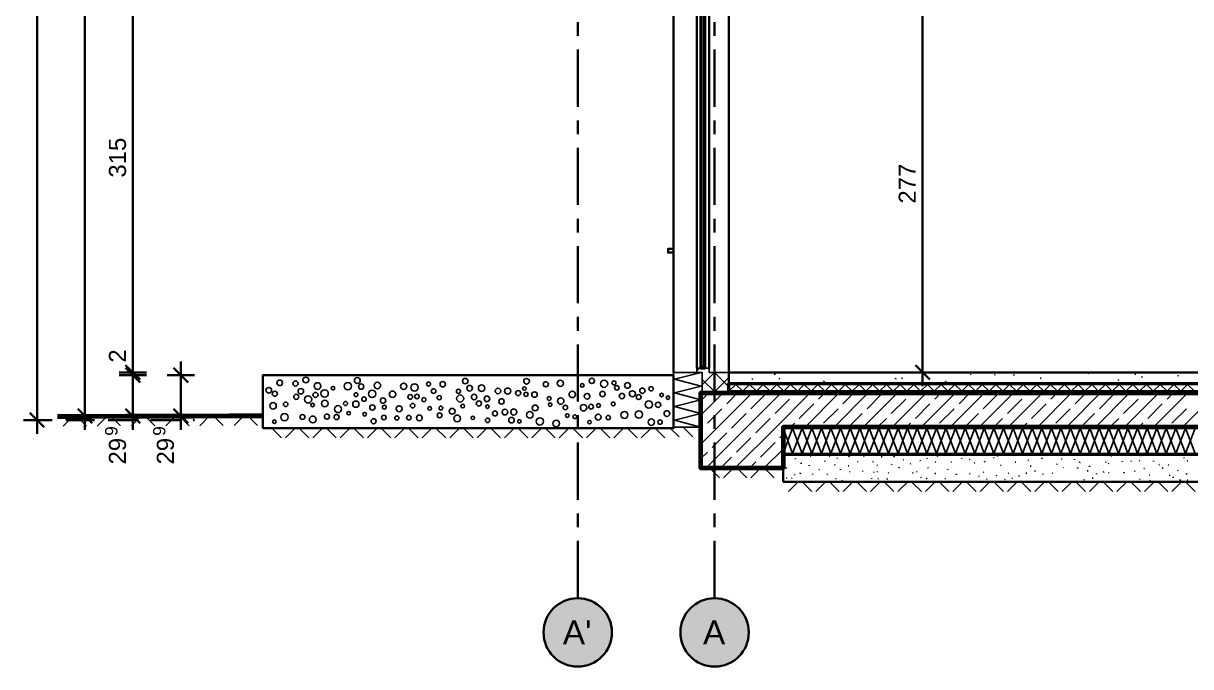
# Model space of a CAD drawing. Header units: metres. Extents: x -12.4 to 53.1, y -2.2 to 12.7.
# Drawn here: x 26.75 to 35.28, y -2.15 to 2.55 of the extents above; entities that cross this region are included whole.
import ezdxf

# ---------------------------------------------------------------- set-up
doc = ezdxf.new("R2010")
doc.units = ezdxf.units.M
doc.linetypes.add('KRESKOWA', pattern=[5.25, 4.2, -1.05])
doc.linetypes.add('PUNKTOWA', pattern=[10.5, 8.4, -1.05, 0, -1.05])
for name, color, linetype, lineweight in [('A-FUNDAMENTY', 7, 'Continuous', 50), ('A-IZOL-WODNA', 5, 'Continuous', 100), ('A-KRESKOWANIE', 8, 'Continuous', 18), ('A-OSIE', 1, 'PUNKTOWA', 25), ('A-SCIANY-IZOL', 4, 'Continuous', 35), ('A-SCIANY-KONSTR', 7, 'Continuous', 50), ('A-SCIANY-WYK', 8, 'Continuous', 18), ('A-TEREN', 32, 'Continuous', 50), ('A-WARSTWY', 8, 'Continuous', 25), ('A-WIDOK', 7, 'Continuous', 25), ('A-WYMIARY', 1, 'Continuous', 25), ('A-WYPELNIENIA', 9, 'Continuous', 18)]:
    doc.layers.add(name, color=color, linetype=linetype, lineweight=lineweight)
doc.styles.add('PL_ARIAL', font='arial.ttf')

msp = doc.modelspace()

# ---------------------------------------------------------------- hatches: boundary and pattern name
at = {"layer": 'A-OSIE', "true_color": 0xffffff}
for points in [[(31.0501, -1.9002), (31.048, -1.8676), (31.0416, -1.8355), (31.0311, -1.8045), (31.0166, -1.7752), (30.9984, -1.748), (30.9769, -1.7234), (30.9523, -1.7019), (30.9251, -1.6837), (30.8958, -1.6692), (30.8648, -1.6587), (30.8327, -1.6523), (30.8001, -1.6502), (30.7675, -1.6523), (30.7354, -1.6587), (30.7044, -1.6692), (30.6751, -1.6837), (30.6479, -1.7019), (30.6233, -1.7234), (30.6018, -1.748), (30.5836, -1.7752), (30.5691, -1.8045), (30.5586, -1.8355), (30.5522, -1.8676), (30.5501, -1.9002), (30.5522, -1.9328), (30.5586, -1.9649), (30.5691, -1.9959), (30.5836, -2.0252), (30.6018, -2.0524), (30.6233, -2.077), (30.6479, -2.0985), (30.6751, -2.1167), (30.7044, -2.1312), (30.7354, -2.1417), (30.7675, -2.1481), (30.8001, -2.1502), (30.8327, -2.1481), (30.8648, -2.1417), (30.8958, -2.1312), (30.9251, -2.1167), (30.9523, -2.0985), (30.9769, -2.077), (30.9984, -2.0524), (31.0166, -2.0252), (31.0311, -1.9959), (31.0416, -1.9649), (31.048, -1.9328)], [(32.0501, -1.9002), (32.048, -1.8676), (32.0416, -1.8355), (32.0311, -1.8045), (32.0166, -1.7752), (31.9984, -1.748), (31.9769, -1.7234), (31.9523, -1.7019), (31.9251, -1.6837), (31.8958, -1.6692), (31.8648, -1.6587), (31.8327, -1.6523), (31.8001, -1.6502), (31.7675, -1.6523), (31.7354, -1.6587), (31.7044, -1.6692), (31.6751, -1.6837), (31.6479, -1.7019), (31.6233, -1.7234), (31.6018, -1.748), (31.5836, -1.7752), (31.5691, -1.8045), (31.5586, -1.8355), (31.5522, -1.8676), (31.5501, -1.9002), (31.5522, -1.9328), (31.5586, -1.9649), (31.5691, -1.9959), (31.5836, -2.0252), (31.6018, -2.0524), (31.6233, -2.077), (31.6479, -2.0985), (31.6751, -2.1167), (31.7044, -2.1312), (31.7354, -2.1417), (31.7675, -2.1481), (31.8001, -2.1502), (31.8327, -2.1481), (31.8648, -2.1417), (31.8958, -2.1312), (31.9251, -2.1167), (31.9523, -2.0985), (31.9769, -2.077), (31.9984, -2.0524), (32.0166, -2.0252), (32.0311, -1.9959), (32.0416, -1.9649), (32.048, -1.9328)]]:
    msp.add_hatch(color=7, dxfattribs=at).paths.add_polyline_path(points)
at = {"layer": 'A-WYPELNIENIA', "true_color": 0x000000}
msp.add_hatch(color=7, dxfattribs=at).paths.add_polyline_path([(31.6701, 2.695), (31.6701, 2.695), (31.6701, 2.78), (31.6701, 2.78), (31.6701, 2.78), (31.7601, 2.78), (31.7601, 2.78), (31.7601, 2.78), (31.7601, 2.695), (31.7601, 2.695), (31.7601, 2.695), (31.7271, 2.695), (31.7271, 2.695), (31.7271, 2.695), (31.7271, 2.695), (31.7271, 2.695), (31.7271, 2.695), (31.7271, 2.695), (31.7271, 2.695), (31.7271, 2.695), (31.7271, 2.695), (31.7271, 2.695), (31.7271, 2.695), (31.7271, 2.695), (31.7271, 2.695), (31.7271, 2.695), (31.7271, 2.695), (31.7271, 2.695), (31.7271, 0.03), (31.7271, 0.03), (31.7271, 0.03), (31.7031, 0.03), (31.7031, 0.03), (31.7031, 0.03), (31.7031, 2.695), (31.7031, 2.695), (31.7031, 2.695), (31.7031, 2.695), (31.7031, 2.695), (31.7031, 2.695), (31.7031, 2.695), (31.7031, 2.695), (31.7031, 2.695), (31.7031, 2.695), (31.7031, 2.695), (31.7031, 2.695), (31.7031, 2.695), (31.7031, 2.695), (31.7031, 2.695), (31.7031, 2.695), (31.7031, 2.695), (31.6701, 2.695)])

# ---------------------------------------------------------------- linework, layer by layer
at = {"layer": 'A-FUNDAMENTY', "lineweight": 70, "ltscale": 0.05}
msp.add_lwpolyline([(43.8001, -0.4), (32.3001, -0.4), (32.3001, -0.4), (32.3001, -0.4), (32.3001, -0.4), (32.3001, -0.4), (32.3001, -0.4), (32.3001, -0.4), (32.3001, -0.4), (32.3001, -0.4), (32.3001, -0.4), (32.3001, -0.4), (32.3001, -0.4), (32.3001, -0.4), (32.3001, -0.4), (32.3001, -0.4), (32.3001, -0.4), (32.3001, -0.4), (32.3001, -0.7), (32.3001, -0.7), (32.3001, -0.7), (31.7001, -0.7), (31.7001, -0.7), (31.7001, -0.7), (31.7001, -0.15), (31.7001, -0.15), (31.7001, -0.15), (43.8001, -0.15)], dxfattribs=at)
at = {"layer": 'A-IZOL-WODNA', "lineweight": 140, "ltscale": 0.05}
msp.add_lwpolyline([(31.9051, -0.1475), (43.6951, -0.1475)], dxfattribs=at)
at = {"layer": 'A-KRESKOWANIE', "lineweight": 25, "ltscale": 0.05}
for points in [[(31.7001, -0.1994), (31.5076, -0.15), (31.7026, -0.1), (31.5076, -0.05), (31.7026, 0), (31.7026, 0)], [(31.6701, 0.0114), (31.6887, 0.03)], [(31.7101, -0.09), (31.8001, 0)], [(31.9051, -0.105), (31.8001, 0)], [(31.8087, -0.15), (31.7101, -0.0514)], [(31.7915, -0.15), (31.9051, -0.0364)], [(32.0728, -0.0485), (32.0794, -0.0463)], [(32.2393, -0.0185), (32.2409, -0.0116)], [(32.2756, -0.0471), (32.2694, -0.0438)], [(32.5975, -0.0686), (32.6013, -0.0628)], [(33.1223, -0.0489), (33.124, -0.0421)], [(33.1722, -0.0415), (33.1652, -0.0415)], [(33.4901, -0.0709), (33.4869, -0.0647)], [(33.6687, -0.0171), (33.6748, -0.0137)], [(33.8479, -0.0212), (33.8476, -0.0142)], [(33.9861, -0.0226), (33.9869, -0.0156)], [(34.1791, -0.0441), (34.185, -0.0403)], [(34.534, -0.0106), (34.5308, -0.0044)], [(34.7458, -0.0568), (34.752, -0.0536)], [(34.8702, -0.0166), (34.8764, -0.0132)], [(34.9205, -0.037), (34.9216, -0.0301)], [(35.1891, -0.0242), (35.1826, -0.0215)], [(31.7001, -0.3121), (31.8622, -0.15)], [(31.7117, -0.1945), (31.7562, -0.15)], [(31.8244, -0.4), (32.0744, -0.15)], [(31.8885, -0.2298), (31.9683, -0.15)], [(31.9051, -0.1375), (31.9051, -0.1375), (31.9551, -0.0875), (32.0051, -0.1375), (32.0551, -0.0875), (32.1051, -0.1375), (32.1551, -0.0875), (32.2051, -0.1375), (32.2551, -0.0875), (32.3051, -0.1375), (32.3551, -0.0875), (32.4051, -0.1375), (32.4551, -0.0875), (32.5051, -0.1375), (32.5551, -0.0875), (32.6051, -0.1375), (32.6551, -0.0875), (32.7051, -0.1375), (32.7551, -0.0875), (32.8051, -0.1375), (32.8551, -0.0875), (32.9051, -0.1375), (32.9551, -0.0875), (33.0051, -0.1375), (33.0551, -0.0875), (33.1051, -0.1375), (33.1551, -0.0875), (33.2051, -0.1375), (33.2551, -0.0875), (33.3051, -0.1375), (33.3551, -0.0875), (33.4051, -0.1375), (33.4551, -0.0875), (33.5051, -0.1375), (33.5551, -0.0875), (33.6051, -0.1375), (33.6551, -0.0875), (33.7051, -0.1375), (33.7551, -0.0875), (33.8051, -0.1375), (33.8551, -0.0875), (33.9051, -0.1375), (33.9551, -0.0875), (34.0051, -0.1375), (34.0551, -0.0875), (34.1051, -0.1375), (34.1551, -0.0875), (34.2051, -0.1375), (34.2551, -0.0875), (34.3051, -0.1375), (34.3551, -0.0875), (34.4051, -0.1375), (34.4551, -0.0875), (34.5051, -0.1375), (34.5551, -0.0875), (34.6051, -0.1375), (34.6551, -0.0875), (34.7051, -0.1375), (34.7551, -0.0875), (34.8051, -0.1375), (34.8551, -0.0875), (34.9051, -0.1375), (34.9551, -0.0875), (35.0051, -0.1375), (35.0551, -0.0875), (35.1051, -0.1375), (35.1551, -0.0875), (35.2051, -0.1375), (35.2551, -0.0875), (35.3051, -0.1375)], [(32.0365, -0.4), (32.2865, -0.15)], [(32.0653, -0.2652), (32.1713, -0.1591)], [(32.2486, -0.4), (32.4986, -0.15)], [(32.3835, -0.1591), (32.3926, -0.15)], [(32.4608, -0.4), (32.7108, -0.15)], [(32.5602, -0.1945), (32.6047, -0.15)], [(32.6729, -0.4), (32.9229, -0.15)], [(32.737, -0.2298), (32.8168, -0.15)], [(32.885, -0.4), (33.135, -0.15)], [(32.9138, -0.2652), (33.0199, -0.1591)], [(33.0972, -0.4), (33.3472, -0.15)], [(33.232, -0.1591), (33.2411, -0.15)], [(33.3093, -0.4), (33.5593, -0.15)], [(33.4088, -0.1945), (33.4532, -0.15)], [(33.5214, -0.4), (33.7714, -0.15)], [(33.5855, -0.2298), (33.6654, -0.15)], [(33.7336, -0.4), (33.9836, -0.15)], [(33.7623, -0.2652), (33.8684, -0.1591)], [(33.9457, -0.4), (34.1957, -0.15)], [(34.0805, -0.1591), (34.0896, -0.15)], [(34.1578, -0.4), (34.4078, -0.15)], [(34.2573, -0.1945), (34.3017, -0.15)], [(34.3699, -0.4), (34.6199, -0.15)], [(34.4341, -0.2298), (34.5139, -0.15)], [(34.5821, -0.4), (34.8321, -0.15)], [(34.6108, -0.2652), (34.7169, -0.1591)], [(34.7942, -0.4), (35.0442, -0.15)], [(34.929, -0.1591), (34.9381, -0.15)], [(35.0063, -0.4), (35.2563, -0.15)], [(35.1058, -0.1945), (35.1503, -0.15)], [(35.2185, -0.4), (35.4685, -0.15)], [(31.7001, -0.2994), (31.5076, -0.25), (31.7001, -0.2006)], [(32.242, -0.3005), (32.3481, -0.1945)], [(32.4188, -0.3359), (32.5249, -0.2298)], [(33.0906, -0.3005), (33.1966, -0.1945)], [(33.2673, -0.3359), (33.3734, -0.2298)], [(33.9391, -0.3005), (34.0452, -0.1945)], [(34.1159, -0.3359), (34.2219, -0.2298)], [(34.7876, -0.3005), (34.8937, -0.1945)], [(34.9644, -0.3359), (35.0705, -0.2298)], [(27.1105, -0.3224), (27.04, -0.3933)], [(27.2107, -0.3927), (27.1397, -0.3222)], [(27.3605, -0.3214), (27.29, -0.3923)], [(27.4607, -0.3917), (27.3897, -0.3212)], [(27.6105, -0.3204), (27.54, -0.3913)], [(27.7107, -0.3907), (27.6397, -0.3202)], [(27.8605, -0.3194), (27.79, -0.3903)], [(27.9607, -0.3897), (27.8897, -0.3192)], [(28.1105, -0.3184), (28.04, -0.3893)], [(28.2107, -0.3887), (28.1397, -0.3182)], [(28.3605, -0.3174), (28.29, -0.3883)], [(28.4607, -0.3877), (28.3897, -0.3172)], [(31.7001, -0.3994), (31.5076, -0.35), (31.7001, -0.3006)], [(31.7471, -0.3712), (31.8531, -0.2652)], [(31.9304, -0.4), (32.0299, -0.3005)], [(32.1426, -0.4), (32.2067, -0.3359)], [(32.5956, -0.3712), (32.7017, -0.2652)], [(32.779, -0.4), (32.8784, -0.3005)], [(32.9911, -0.4), (33.0552, -0.3359)], [(33.4441, -0.3712), (33.5502, -0.2652)], [(33.6275, -0.4), (33.727, -0.3005)], [(33.8396, -0.4), (33.9037, -0.3359)], [(34.2926, -0.3712), (34.3987, -0.2652)], [(34.476, -0.4), (34.5755, -0.3005)], [(34.6881, -0.4), (34.7523, -0.3359)], [(35.1412, -0.3712), (35.2472, -0.2652)], [(28.6355, -0.4771), (28.5647, -0.4064)], [(28.7355, -0.4064), (28.6647, -0.4771)], [(28.8355, -0.4771), (28.7647, -0.4064)], [(28.9355, -0.4064), (28.8647, -0.4771)], [(29.0355, -0.4771), (28.9647, -0.4064)], [(29.1355, -0.4064), (29.0647, -0.4771)], [(29.2355, -0.4771), (29.1647, -0.4064)], [(29.3355, -0.4064), (29.2647, -0.4771)], [(29.4355, -0.4771), (29.3647, -0.4064)], [(29.5355, -0.4064), (29.4647, -0.4771)], [(29.6355, -0.4771), (29.5647, -0.4064)], [(29.7355, -0.4064), (29.6647, -0.4771)], [(29.8355, -0.4771), (29.7647, -0.4064)], [(29.9355, -0.4064), (29.8647, -0.4771)], [(30.0355, -0.4771), (29.9647, -0.4064)], [(30.1355, -0.4064), (30.0647, -0.4771)], [(30.2355, -0.4771), (30.1647, -0.4064)], [(30.3355, -0.4064), (30.2647, -0.4771)], [(30.4355, -0.4771), (30.3647, -0.4064)], [(30.5355, -0.4064), (30.4647, -0.4771)], [(30.6355, -0.4771), (30.5647, -0.4064)], [(30.7355, -0.4064), (30.6647, -0.4771)], [(30.8355, -0.4771), (30.7647, -0.4064)], [(30.9355, -0.4064), (30.8647, -0.4771)], [(31.0355, -0.4771), (30.9647, -0.4064)], [(31.1355, -0.4064), (31.0647, -0.4771)], [(31.2355, -0.4771), (31.1647, -0.4064)], [(31.3355, -0.4064), (31.2647, -0.4771)], [(31.4355, -0.4771), (31.3647, -0.4064)], [(31.5405, -0.4707), (31.4761, -0.4064)], [(31.6405, -0.4707), (31.5697, -0.4)], [(31.7001, -0.5243), (31.8244, -0.4)], [(31.7001, -0.4182), (31.7117, -0.4066)], [(31.7365, -0.7), (32.0365, -0.4)], [(31.9238, -0.4066), (31.9304, -0.4)], [(31.9486, -0.7), (32.2486, -0.4)], [(32.1006, -0.4419), (32.1426, -0.4)], [(32.3001, -0.5927), (32.3701, -0.4075), (32.4401, -0.5927), (32.5101, -0.4075), (32.5801, -0.5927), (32.6501, -0.4075), (32.7201, -0.5927), (32.7901, -0.4075), (32.8601, -0.5927), (32.9301, -0.4075), (33.0001, -0.5927), (33.0701, -0.4075), (33.1401, -0.5927), (33.2101, -0.4075), (33.2801, -0.5927), (33.3501, -0.4075), (33.4201, -0.5927), (33.4901, -0.4075), (33.5601, -0.5927), (33.6301, -0.4075), (33.7001, -0.5927), (33.7701, -0.4075), (33.8401, -0.5927), (33.9101, -0.4075), (33.9801, -0.5927), (34.0501, -0.4075), (34.1201, -0.5927), (34.1901, -0.4075), (34.2601, -0.5927), (34.3301, -0.4075), (34.4001, -0.5927), (34.4701, -0.4075), (34.5401, -0.5927), (34.6101, -0.4075), (34.6801, -0.5927), (34.7501, -0.4075), (34.8201, -0.5927), (34.8901, -0.4075), (34.9601, -0.5927), (35.0301, -0.4075), (35.1001, -0.5927), (35.1701, -0.4075), (35.2401, -0.5927), (35.3101, -0.4075)], [(32.3001, -0.4075), (32.3001, -0.4075), (32.3701, -0.5927), (32.4401, -0.4075), (32.5101, -0.5927), (32.5801, -0.4075), (32.6501, -0.5927), (32.7201, -0.4075), (32.7901, -0.5927), (32.8601, -0.4075), (32.9301, -0.5927), (33.0001, -0.4075), (33.0701, -0.5927), (33.1401, -0.4075), (33.2101, -0.5927), (33.2801, -0.4075), (33.3501, -0.5927), (33.4201, -0.4075), (33.4901, -0.5927), (33.5601, -0.4075), (33.6301, -0.5927), (33.7001, -0.4075), (33.7701, -0.5927), (33.8401, -0.4075), (33.9101, -0.5927), (33.9801, -0.4075), (34.0501, -0.5927), (34.1201, -0.4075), (34.1901, -0.5927), (34.2601, -0.4075), (34.3301, -0.5927), (34.4001, -0.4075), (34.4701, -0.5927), (34.5401, -0.4075), (34.6101, -0.5927), (34.6801, -0.4075), (34.7501, -0.5927), (34.8201, -0.4075), (34.8901, -0.5927), (34.9601, -0.4075), (35.0301, -0.5927), (35.1001, -0.4075), (35.1701, -0.5927), (35.2401, -0.4075), (35.3101, -0.5927)], [(32.3547, -0.4), (32.3835, -0.3712)], [(33.2032, -0.4), (33.232, -0.3712)], [(34.0517, -0.4), (34.0805, -0.3712)], [(34.9003, -0.4), (34.929, -0.3712)], [(31.7824, -0.548), (31.8885, -0.4419)], [(31.9592, -0.5834), (32.0653, -0.4773)], [(32.2774, -0.4773), (32.3001, -0.4546)], [(31.7001, -0.6303), (31.7471, -0.5834)], [(32.136, -0.6187), (32.242, -0.5127)], [(32.1608, -0.7), (32.3001, -0.5607)], [(31.8426, -0.7), (31.9238, -0.6187)], [(32.0547, -0.7), (32.1006, -0.6541)], [(32.3909, -0.634), (32.388, -0.6287)], [(32.4325, -0.6675), (32.4322, -0.6615)], [(32.4904, -0.6838), (32.4913, -0.6779)], [(32.4983, -0.6146), (32.5034, -0.6115)], [(32.6057, -0.6514), (32.6058, -0.6454)], [(32.6438, -0.6152), (32.6388, -0.612)], [(32.6756, -0.6766), (32.6816, -0.6761)], [(32.6981, -0.6285), (32.694, -0.6242)], [(32.7811, -0.6158), (32.7835, -0.6103)], [(32.8445, -0.6542), (32.8494, -0.6507)], [(32.8898, -0.6156), (32.8902, -0.6096)], [(32.9579, -0.6562), (32.9581, -0.6502)], [(32.9863, -0.6799), (32.9894, -0.6748)], [(33.0179, -0.6182), (33.0239, -0.6177)], [(33.0923, -0.6759), (33.0942, -0.6702)], [(33.1094, -0.6185), (33.1109, -0.6126)], [(33.1183, -0.6097), (33.1219, -0.6049)], [(33.1778, -0.6405), (33.1828, -0.6372)], [(33.2281, -0.6691), (33.233, -0.6657)], [(33.3046, -0.6496), (33.3008, -0.6449)], [(33.3529, -0.6308), (33.3493, -0.6259)], [(33.4174, -0.6548), (33.4114, -0.6547)], [(33.4261, -0.6145), (33.4287, -0.6091)], [(33.5261, -0.6556), (33.5314, -0.6528)], [(33.6046, -0.6328), (33.6068, -0.6272)], [(33.666, -0.6397), (33.6623, -0.635)], [(33.6956, -0.6633), (33.7014, -0.6616)], [(33.7735, -0.6554), (33.7725, -0.6495)], [(33.8403, -0.6276), (33.8365, -0.6229)], [(33.8648, -0.6105), (33.8706, -0.609)], [(33.8946, -0.6794), (33.8893, -0.6767)], [(33.9947, -0.6553), (34.0007, -0.655)], [(34.0934, -0.6439), (34.0884, -0.6406)], [(34.1911, -0.6308), (34.1934, -0.6252)], [(34.3006, -0.6725), (34.3032, -0.6671)], [(34.3393, -0.6338), (34.3339, -0.6312)], [(34.4296, -0.6395), (34.4291, -0.6335)], [(34.4668, -0.6607), (34.4677, -0.6547)], [(34.6551, -0.6567), (34.6609, -0.6555)], [(34.6795, -0.6674), (34.6756, -0.6627)], [(34.7022, -0.611), (34.6962, -0.6108)], [(34.7787, -0.6537), (34.7803, -0.6479)], [(34.8419, -0.6507), (34.8468, -0.6474)], [(34.9019, -0.6462), (34.9077, -0.6445)], [(34.9121, -0.6113), (34.9069, -0.6084)], [(35.0065, -0.6513), (35.0056, -0.6453)], [(35.0444, -0.6747), (35.05, -0.6725)], [(35.1174, -0.6787), (35.1133, -0.6743)], [(35.2301, -0.6279), (35.2271, -0.6227)], [(35.2514, -0.6473), (35.2573, -0.647)], [(31.8355, -0.7707), (31.7647, -0.7)], [(31.9355, -0.7), (31.8647, -0.7707)], [(32.0355, -0.7707), (31.9647, -0.7)], [(32.1355, -0.7), (32.0647, -0.7707)], [(32.2355, -0.7707), (32.1647, -0.7)], [(32.2668, -0.7), (32.2774, -0.6894)], [(32.3251, -0.7011), (32.3219, -0.696)], [(32.384, -0.7497), (32.3882, -0.7454)], [(32.424, -0.7404), (32.4265, -0.7349)], [(32.5142, -0.7471), (32.5165, -0.7416)], [(32.5618, -0.7108), (32.5667, -0.7073)], [(32.6234, -0.7462), (32.6259, -0.7407)], [(32.7196, -0.7123), (32.7205, -0.7064)], [(32.7755, -0.6832), (32.7814, -0.6822)], [(32.7897, -0.7288), (32.7854, -0.7246)], [(32.8847, -0.7236), (32.8805, -0.7193)], [(32.9655, -0.7307), (32.9617, -0.7261)], [(32.9892, -0.7286), (32.9842, -0.7253)], [(33.0674, -0.736), (33.0718, -0.732)], [(33.1455, -0.6988), (33.1474, -0.6932)], [(33.2446, -0.7339), (33.2505, -0.7328)], [(33.2741, -0.7279), (33.2787, -0.724)], [(33.309, -0.7715), (33.3059, -0.7664)], [(33.3614, -0.6986), (33.3568, -0.6947)], [(33.4099, -0.7394), (33.4158, -0.7381)], [(33.5039, -0.7125), (33.5005, -0.7076)], [(33.5673, -0.748), (33.5654, -0.7423)], [(33.6675, -0.7409), (33.6616, -0.74)], [(33.7334, -0.7613), (33.7307, -0.7559)], [(33.7661, -0.7322), (33.7623, -0.7276)], [(33.8609, -0.757), (33.8574, -0.7521)], [(33.9451, -0.7388), (33.9493, -0.7345)], [(34.0267, -0.7575), (34.0207, -0.7568)], [(34.0747, -0.7369), (34.0806, -0.7359)], [(34.1116, -0.6864), (34.1056, -0.6864)], [(34.1434, -0.7219), (34.138, -0.7193)], [(34.1976, -0.7465), (34.1989, -0.7407)], [(34.2661, -0.7378), (34.2704, -0.7337)], [(34.3456, -0.6983), (34.3501, -0.6943)], [(34.4524, -0.7019), (34.4526, -0.6959)], [(34.5228, -0.7187), (34.5288, -0.7186)], [(34.5392, -0.689), (34.5393, -0.683)], [(34.5935, -0.7435), (34.5896, -0.7388)], [(34.6399, -0.7295), (34.6448, -0.7259)], [(34.6831, -0.7363), (34.6784, -0.7325)], [(34.7924, -0.7354), (34.7909, -0.7296)], [(34.8724, -0.7223), (34.8665, -0.7213)], [(34.9408, -0.7034), (34.9349, -0.703)], [(34.9745, -0.7511), (34.9794, -0.7477)], [(35.0761, -0.7009), (35.0701, -0.7009)], [(35.127, -0.7534), (35.1213, -0.7515)], [(35.1491, -0.7697), (35.1497, -0.7637)], [(35.1827, -0.7196), (35.186, -0.7146)], [(35.246, -0.7449), (35.2493, -0.7398)], [(32.3282, -0.7741), (32.3232, -0.7707)], [(32.4105, -0.8002), (32.3397, -0.8709)], [(32.3615, -0.775), (32.3661, -0.7711)], [(32.5105, -0.8709), (32.4397, -0.8002)], [(32.6105, -0.8002), (32.5397, -0.8709)], [(32.7105, -0.8709), (32.6397, -0.8002)], [(32.6838, -0.7797), (32.6867, -0.7745)], [(32.7338, -0.7916), (32.7291, -0.7879)], [(32.8105, -0.8002), (32.7397, -0.8709)], [(32.9105, -0.8709), (32.8397, -0.8002)], [(33.0105, -0.8002), (32.9397, -0.8709)], [(32.9494, -0.7778), (32.9451, -0.7736)], [(32.9974, -0.7793), (32.9928, -0.7755)], [(33.1105, -0.8709), (33.0397, -0.8002)], [(33.0611, -0.7825), (33.0612, -0.7765)], [(33.2105, -0.8002), (33.1397, -0.8709)], [(33.3105, -0.8709), (33.2397, -0.8002)], [(33.4105, -0.8002), (33.3397, -0.8709)], [(33.352, -0.7752), (33.346, -0.7744)], [(33.5105, -0.8709), (33.4397, -0.8002)], [(33.4819, -0.7784), (33.4874, -0.776)], [(33.6105, -0.8002), (33.5397, -0.8709)], [(33.7105, -0.8709), (33.6397, -0.8002)], [(33.8105, -0.8002), (33.7397, -0.8709)], [(33.7868, -0.7837), (33.7904, -0.7788)], [(33.9105, -0.8709), (33.8397, -0.8002)], [(33.9226, -0.7843), (33.9185, -0.78)], [(34.0105, -0.8002), (33.9397, -0.8709)], [(33.977, -0.7753), (33.9716, -0.7728)], [(34.1105, -0.8709), (34.0397, -0.8002)], [(34.2105, -0.8002), (34.1397, -0.8709)], [(34.3105, -0.8709), (34.2397, -0.8002)], [(34.4105, -0.8002), (34.3397, -0.8709)], [(34.5105, -0.8709), (34.4397, -0.8002)], [(34.5001, -0.7877), (34.4996, -0.7817)], [(34.6105, -0.8002), (34.5397, -0.8709)], [(34.5592, -0.7741), (34.5649, -0.7723)], [(34.7105, -0.8709), (34.6397, -0.8002)], [(34.8105, -0.8002), (34.7397, -0.8709)], [(34.9105, -0.8709), (34.8397, -0.8002)], [(34.9081, -0.7824), (34.9043, -0.7778)], [(35.0105, -0.8002), (34.9397, -0.8709)], [(34.9775, -0.7916), (34.9835, -0.7915)], [(35.1105, -0.8709), (35.0397, -0.8002)], [(35.2105, -0.8002), (35.1397, -0.8709)], [(35.2004, -0.7897), (35.2009, -0.7838)], [(35.3105, -0.8709), (35.2397, -0.8002)], [(35.2576, -0.7885), (35.2516, -0.7876)]]:
    msp.add_lwpolyline(points, dxfattribs=at)
for centre, radius in [((28.6233, -0.076), 0.0202), ((28.7383, -0.0812), 0.0186), ((28.8138, -0.0557), 0.0209), ((28.8992, -0.0995), 0.0244), ((29.1202, -0.1009), 0.0269), ((29.1899, -0.059), 0.0213), ((29.218, -0.1038), 0.0192), ((29.3362, -0.0964), 0.0238), ((29.5286, -0.1013), 0.023), ((29.6072, -0.1103), 0.0266), ((29.7103, -0.0853), 0.0149), ((29.814, -0.0864), 0.0196), ((29.978, -0.0636), 0.02), ((30.4263, -0.0649), 0.0206), ((30.567, -0.0866), 0.0188), ((30.6724, -0.0797), 0.0227), ((30.8332, -0.0946), 0.013), ((30.9031, -0.062), 0.0194), ((30.9932, -0.0835), 0.0259), ((31.0649, -0.0767), 0.0145), ((31.1636, -0.0954), 0.0209), ((28.5433, -0.1308), 0.0207), ((28.5875, -0.1561), 0.0185), ((28.7438, -0.1787), 0.0185), ((28.777, -0.138), 0.0203), ((28.8844, -0.1644), 0.0183), ((28.9509, -0.1537), 0.027), ((29.0128, -0.115), 0.013), ((29.1804, -0.1627), 0.0137), ((29.2979, -0.1571), 0.0266), ((29.4473, -0.1597), 0.0232), ((29.5765, -0.1787), 0.0172), ((29.6256, -0.1766), 0.0164), ((29.7473, -0.1362), 0.0171), ((29.7885, -0.1846), 0.0153), ((29.929, -0.1387), 0.0154), ((29.9413, -0.1908), 0.0257), ((30.0105, -0.1155), 0.0207), ((30.0432, -0.18), 0.0201), ((30.0979, -0.1153), 0.0237), ((30.2176, -0.1361), 0.0202), ((30.2883, -0.1367), 0.0224), ((30.365, -0.1512), 0.0187), ((30.4108, -0.1179), 0.0131), ((30.4228, -0.1607), 0.0149), ((30.4841, -0.162), 0.0202), ((30.7606, -0.1605), 0.0239), ((30.8681, -0.1747), 0.0205), ((30.9812, -0.1579), 0.0191), ((31.0853, -0.1124), 0.0166), ((31.1231, -0.1728), 0.0193), ((31.1995, -0.1562), 0.0219), ((31.2453, -0.1804), 0.0177), ((31.2724, -0.134), 0.0194), ((31.3355, -0.1191), 0.0159), ((31.4132, -0.1648), 0.013), ((28.5741, -0.244), 0.0239), ((28.6667, -0.2337), 0.0163), ((28.8304, -0.1971), 0.0262), ((28.863, -0.2381), 0.0129), ((28.9525, -0.2271), 0.0237), ((29.0496, -0.2685), 0.0254), ((29.1033, -0.2272), 0.0149), ((29.1789, -0.232), 0.0227), ((29.2386, -0.1952), 0.0162), ((29.2998, -0.2566), 0.0195), ((29.3779, -0.2058), 0.0196), ((29.3874, -0.2544), 0.0141), ((29.4955, -0.2657), 0.0218), ((29.5941, -0.2431), 0.0169), ((29.6762, -0.1991), 0.0148), ((29.7196, -0.2629), 0.0134), ((29.8004, -0.2603), 0.0136), ((29.9601, -0.2462), 0.013), ((30.0777, -0.2266), 0.019), ((30.1368, -0.1929), 0.0203), ((30.1404, -0.2502), 0.0128), ((30.2434, -0.2123), 0.0196), ((30.4893, -0.2601), 0.0212), ((30.5916, -0.1912), 0.0143), ((30.5988, -0.2353), 0.0127), ((30.6757, -0.2092), 0.0237), ((30.7095, -0.257), 0.0164), ((30.8427, -0.2585), 0.023), ((30.8975, -0.2506), 0.0174), ((30.9518, -0.2421), 0.0139), ((31.0596, -0.2308), 0.0136), ((31.3197, -0.2345), 0.0263), ((31.387, -0.2366), 0.0193), ((31.459, -0.1844), 0.0126), ((28.6581, -0.3269), 0.0262), ((28.7894, -0.3263), 0.0178), ((28.8648, -0.3438), 0.025), ((28.9678, -0.3231), 0.0185), ((29.0385, -0.3268), 0.0186), ((29.127, -0.2984), 0.0129), ((29.2434, -0.3056), 0.0134), ((29.3086, -0.3566), 0.0184), ((29.3835, -0.33), 0.0167), ((29.4785, -0.3332), 0.015), ((29.5666, -0.3304), 0.0166), ((29.643, -0.3329), 0.0208), ((29.7911, -0.3137), 0.0176), ((29.8831, -0.2843), 0.0211), ((29.9197, -0.3365), 0.0247), ((30.0335, -0.3325), 0.0126), ((30.1418, -0.35), 0.0162), ((30.1956, -0.3), 0.018), ((30.2685, -0.29), 0.0207), ((30.3159, -0.3494), 0.0203), ((30.3333, -0.2903), 0.0224), ((30.4505, -0.3108), 0.024), ((30.5229, -0.3578), 0.0266), ((30.7241, -0.3159), 0.0134), ((30.7792, -0.3239), 0.0137), ((30.9496, -0.3267), 0.0215), ((31.0229, -0.3305), 0.0158), ((31.1413, -0.3106), 0.0253), ((31.2463, -0.3074), 0.0269), ((31.3377, -0.3639), 0.0236), ((31.4518, -0.301), 0.0212), ((28.5837, -0.3603), 0.0131), ((30.373, -0.3578), 0.0127), ((30.6428, -0.3731), 0.0239), ((30.8864, -0.3633), 0.0129), ((31.402, -0.3635), 0.0158)]:
    msp.add_circle(centre, radius, dxfattribs=at)
at = {"layer": 'A-OSIE', "linetype": 'PUNKTOWA', "lineweight": 35, "ltscale": 0.049805, "flags": 128}
for points in [[(30.8001, -1.6502), (30.8001, 10.796)], [(31.8001, -1.6502), (31.8001, 10.796)]]:
    msp.add_lwpolyline(points, dxfattribs=at)
at = {"layer": 'A-OSIE', "linetype": 'Continuous', "lineweight": 35, "ltscale": 0.05}
for centre in [(30.8001, -1.9002), (31.8001, -1.9002)]:
    msp.add_circle(centre, 0.25, dxfattribs=at)
at = {"layer": 'A-SCIANY-IZOL', "lineweight": 50, "ltscale": 0.05}
for points in [[(31.9051, -0.145), (31.9051, -0.145), (31.9051, -0.08), (31.9051, -0.08), (31.9051, -0.08), (43.6951, -0.08), (43.6951, -0.08), (43.6951, -0.08), (43.6951, -0.145), (43.6951, -0.145), (43.6951, -0.145), (31.9051, -0.145)], [(32.3001, -0.6002), (32.3001, -0.6002), (32.3001, -0.4), (32.3001, -0.4), (32.3001, -0.4), (43.5501, -0.4), (43.5501, -0.4), (43.5501, -0.4), (43.5501, -0.6002), (43.5501, -0.6002), (43.5501, -0.6002), (32.3001, -0.6002)]]:
    msp.add_lwpolyline(points, close=True, dxfattribs=at)
at = {"layer": 'A-SCIANY-KONSTR', "lineweight": 50, "ltscale": 0.05}
msp.add_lwpolyline([(31.7271, 2.695), (31.7271, 0.03), (31.7271, 0.03), (31.7271, 0.03), (31.7271, 0.03), (31.7031, 0.03), (31.7031, 0.03), (31.7031, 0.03), (31.7031, 0.03), (31.7031, 2.695)], dxfattribs=at)
at = {"layer": 'A-SCIANY-WYK', "lineweight": 25, "ltscale": 0.05}
for points in [[(31.5001, -0.4), (31.5001, -0.4), (31.5001, -0.4), (31.5001, 0), (31.5001, 0), (31.5001, 0), (31.5001, 0), (31.7101, 0), (31.7101, 0), (31.7101, 0), (31.7101, 0), (31.7101, -0.15), (31.7101, -0.15), (31.7101, -0.15), (31.7101, -0.15), (31.7001, -0.15), (31.7001, -0.15), (31.7001, -0.15), (31.7001, -0.15), (31.7001, -0.15), (31.7001, -0.15), (31.7001, -0.15), (31.7001, -0.15), (31.7001, -0.15), (31.7001, -0.15), (31.7001, -0.15), (31.7001, -0.15), (31.7001, -0.15), (31.7001, -0.15), (31.7001, -0.15), (31.7001, -0.15), (31.7001, -0.15), (31.7001, -0.4), (31.7001, -0.4), (31.7001, -0.4), (31.7001, -0.4), (31.5001, -0.4)], [(31.6701, 0), (31.6701, 0), (31.6701, 0), (31.6701, 0.03), (31.6701, 0.03), (31.6701, 0.03), (31.6701, 0.03), (31.6701, 0.03), (31.7601, 0.03), (31.7601, 0.03), (31.7601, 0.03), (31.7601, 0.03), (31.7601, 0.03), (31.7601, 0), (31.7601, 0), (31.7601, 0), (31.7601, 0), (31.7601, 0), (31.7601, 0), (31.7601, 0), (31.7601, 0), (31.7601, 0), (31.7601, 0), (31.7601, 0), (31.7601, 0), (31.7601, 0), (31.7601, 0), (31.7601, 0), (31.7601, 0), (31.7601, 0), (31.8901, 0), (31.9051, 0), (31.9051, 0), (31.9051, 0), (31.9051, 0), (31.9051, -0.15), (31.9051, -0.15), (31.9051, -0.15), (31.9051, -0.15), (31.7101, -0.15), (31.7101, -0.15), (31.7101, -0.15), (31.7101, -0.15), (31.7101, -0.15), (31.7101, 0), (31.7101, 0), (31.7101, 0), (31.7101, 0), (31.7101, 0), (31.7101, 0), (31.7101, 0), (31.7101, 0), (31.7101, 0), (31.7101, 0), (31.7101, 0), (31.7101, 0), (31.7101, 0), (31.7101, 0), (31.7101, 0), (31.7101, 0), (31.7101, 0), (31.6701, 0), (31.6701, 0)]]:
    msp.add_lwpolyline(points, close=True, dxfattribs=at)
at = {"layer": 'A-TEREN', "lineweight": 140, "ltscale": 0.05}
msp.add_lwpolyline([(27.0001, -0.3228), (27.2501, -0.3218), (27.5001, -0.3208), (27.7501, -0.3198), (28.0001, -0.3188), (28.2501, -0.3178), (28.4991, -0.3168)], dxfattribs=at)
at = {"layer": 'A-WARSTWY', "lineweight": 35, "ltscale": 0.05}
for points in [[(31.9051, 0), (31.9051, 0), (31.9051, 0), (31.9051, 0), (43.6951, 0), (43.6951, 0), (43.6951, 0), (43.6951, 0), (43.6951, -0.08), (43.6951, -0.08), (43.6951, -0.08), (43.6951, -0.08), (31.9051, -0.08), (31.9051, -0.08), (31.9051, -0.08), (31.9051, -0.08), (31.9051, 0)], [(28.5001, -0.4064), (28.5001, -0.4064), (28.5001, -0.4064), (28.5001, -0.4064), (28.5001, -0.02), (28.5001, -0.02), (28.5001, -0.02), (28.5001, -0.02), (31.5001, -0.02), (31.5001, -0.02), (31.5001, -0.02), (31.5001, -0.02), (31.5001, -0.4064), (31.5001, -0.4064), (31.5001, -0.4064), (31.5001, -0.4064), (28.5001, -0.4064)], [(32.3001, -0.8002), (32.3001, -0.8002), (32.3001, -0.6002), (32.3001, -0.6002), (32.3001, -0.6002), (43.5501, -0.6002), (43.5501, -0.6002), (43.5501, -0.6002), (43.5501, -0.8002), (43.5501, -0.8002), (43.5501, -0.8002), (32.3001, -0.8002)]]:
    msp.add_lwpolyline(points, close=True, dxfattribs=at)
at = {"layer": 'A-WIDOK', "lineweight": 35, "ltscale": 0.05}
for points in [[(31.9051, 2.7676), (31.9051, 0.0004)], [(31.5001, 0.0004), (31.5001, 2.6996)], [(31.6701, 0.0304), (31.6701, 2.6946)], [(31.7601, 2.6946), (31.7601, 0.0304)], [(31.4997, 0.875), (31.4601, 0.875), (31.4601, 0.904), (31.4997, 0.904)]]:
    msp.add_lwpolyline(points, dxfattribs=at)
at = {"layer": 'A-WYMIARY', "lineweight": 35, "ltscale": 0.05}
for points in [[(27.2001, -0.419), (27.2001, 9.996)], [(27.5501, -0.419), (27.5501, 9.976)], [(26.8501, -0.448), (26.8501, 9.726)], [(33.3199, -0.1), (33.3199, 2.87)], [(27.6501, 0), (27.4501, 0)], [(27.6031, -0.053), (27.4971, 0.053)], [(27.6031, -0.073), (27.4971, 0.033)], [(27.9531, -0.073), (27.8471, 0.033)], [(27.9001, -0.419), (27.9001, 0.08)], [(33.4199, 0), (33.2199, 0)], [(33.3729, -0.053), (33.2669, 0.053)], [(27.6501, -0.02), (27.4501, -0.02)], [(28.0001, -0.02), (27.8001, -0.02)], [(26.9031, -0.401), (26.7971, -0.295)], [(27.3001, -0.319), (27.1001, -0.319)], [(27.2531, -0.372), (27.1471, -0.266)], [(27.6501, -0.319), (27.4501, -0.319)], [(27.6031, -0.372), (27.4971, -0.266)], [(28.0001, -0.319), (27.8001, -0.319)], [(27.9531, -0.372), (27.8471, -0.266)], [(26.9501, -0.348), (26.7501, -0.348)]]:
    msp.add_lwpolyline(points, dxfattribs=at)
at = {"layer": 'A-WYMIARY', "linetype": 'KRESKOWA', "lineweight": 35, "ltscale": 0.05, "flags": 128}
msp.add_lwpolyline([(26.7501, -0.348), (28.0001, -0.348)], dxfattribs=at)

# ---------------------------------------------------------------- texts
at = {"layer": 'A-OSIE', "style": 'PL_ARIAL'}
for s, p in [("A'", (30.691, -1.9877)), ('A', (31.7153, -1.9877))]:
    msp.add_text(s, height=0.175, dxfattribs=at).set_placement(p)
at = {"layer": 'A-WYMIARY', "style": 'PL_ARIAL'}
for s, height, p in [('315', 0.125, (27.5001, 1.4234)), ('277', 0.125, (33.2699, 1.2334)), ('2', 0.125, (27.5001, 0.0715)), ('9', 0.09, (27.4376, -0.4632)), ('9', 0.09, (27.7876, -0.4632)), ('29', 0.125, (27.5001, -0.6728)), ('29', 0.125, (27.8501, -0.6728))]:
    msp.add_text(s, height=height, rotation=90, dxfattribs=at).set_placement(p)

doc.saveas('drawing.dxf')
